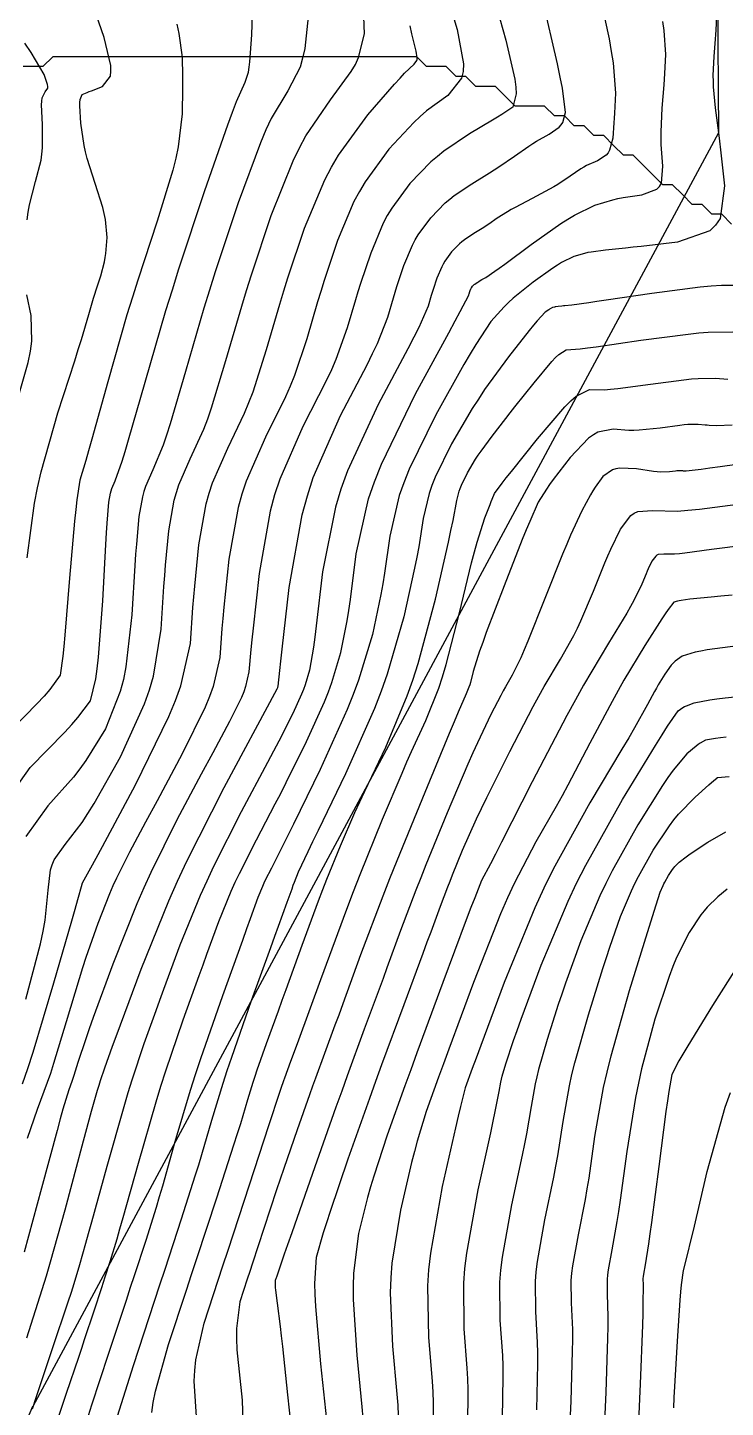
# Model space of a CAD drawing. Header units: metres. Extents: x 837475 to 838479, y 1189012 to 1191015.
# Drawn here: x 838094.4 to 838165.3, y 1190326.8 to 1190467 of the extents above; entities that cross this region are included whole.
import ezdxf

# ---------------------------------------------------------------- set-up
doc = ezdxf.new("R2010")
doc.units = ezdxf.units.M
doc.header["$LTSCALE"] = 0.3
for name, color, linetype in [('COTAS 10', 1, 'Continuous'), ('COTAS INT', 252, 'Continuous'), ('DRENAJE', 5, 'Continuous'), ('VIA1', 50, 'Continuous')]:
    doc.layers.add(name, color=color, linetype=linetype)

msp = doc.modelspace()

# ---------------------------------------------------------------- linework, layer by layer
at = {"layer": 'COTAS 10'}
for points in [[(838152.186, 1190471.558), (838153.438, 1190465.812), (838153.67, 1190464.526), (838153.851, 1190463.374), (838154.088, 1190460.316), (838153.992, 1190458.278), (838153.962, 1190457.768), (838153.932, 1190457.282), (838153.814, 1190455.723), (838153.5, 1190454.516), (838153.346, 1190454.252), (838153.162, 1190454.018), (838152.258, 1190453.425), (838151.165, 1190452.948), (838150.863, 1190452.787), (838150.561, 1190452.613), (838149.473, 1190451.88), (838148.22, 1190451.035), (838147.814, 1190450.79), (838147.383, 1190450.54), (838145.614, 1190449.601), (838143.896, 1190448.704), (838143.496, 1190448.48), (838143.13, 1190448.268), (838142.083, 1190447.593), (838141.215, 1190446.991), (838140.962, 1190446.824), (838140.702, 1190446.658), (838139.718, 1190446.06), (838138.748, 1190445.408), (838138.498, 1190445.208), (838138.256, 1190444.999), (838137.447, 1190444.174), (838136.759, 1190443.233), (838136.592, 1190442.95), (838136.436, 1190442.658), (838135.958, 1190441.525), (838135.572, 1190440.361), (838135.474, 1190440.05), (838135.379, 1190439.743), (838135.067, 1190438.675), (838134.111, 1190436.51), (838133.61, 1190435.512), (838133.006, 1190434.342), (838129.973, 1190428.675), (838126.855, 1190421.939), (838126.198, 1190420.094), (838125.63, 1190418.258), (838124.323, 1190411.7), (838123.681, 1190406.212), (838123.532, 1190405.05), (838123.395, 1190404.043), (838123.005, 1190401.7), (838122.557, 1190400.218), (838122.383, 1190399.754), (838122.188, 1190399.268), (838121.306, 1190397.318), (838119.882, 1190394.507), (838119.346, 1190393.477), (838118.748, 1190392.338), (838116.078, 1190387.318), (838113.253, 1190381.753), (838112.559, 1190380.271), (838111.902, 1190378.815), (838109.845, 1190373.767), (838108.181, 1190369.263), (838107.773, 1190368.15), (838107.386, 1190367.095), (838106.179, 1190363.767), (838104.956, 1190360.063), (838104.56, 1190358.771), (838104.14, 1190357.363), (838102.412, 1190351.317), (838100.84, 1190345.646), (838100.516, 1190344.475), (838100.241, 1190343.477), (838099.652, 1190341.317), (838099.06, 1190339.38), (838098.783, 1190338.524), (838098.457, 1190337.529), (838096.873, 1190332.779), (838095.211, 1190327.805), (838094.836, 1190326.668)], [(838094.17, 1190368.282), (838095.662, 1190373.929), (838095.94, 1190375.197), (838096.159, 1190376.336), (838096.463, 1190379.379), (838096.679, 1190381.43), (838096.843, 1190381.944), (838097.052, 1190382.434), (838098.182, 1190384.009), (838099.911, 1190386.239), (838100.497, 1190387.142), (838101.13, 1190388.169), (838103.806, 1190392.912), (838106.253, 1190398.276), (838106.742, 1190399.696), (838107.148, 1190401.087), (838107.935, 1190405.871), (838108.209, 1190410.202), (838108.292, 1190411.307), (838108.378, 1190412.371), (838108.717, 1190415.871), (838109.27, 1190418.955), (838109.491, 1190419.756), (838109.742, 1190420.534), (838110.894, 1190423.153), (838112.268, 1190426.189), (838112.658, 1190427.229), (838113.052, 1190428.357), (838114.513, 1190433.153), (838116.125, 1190438.674), (838116.615, 1190440.258), (838117.124, 1190441.867), (838119.117, 1190447.88), (838121.329, 1190453.436), (838121.975, 1190454.756), (838122.635, 1190455.983), (838125.141, 1190459.624), (838127.251, 1190462.491), (838127.662, 1190463.229), (838127.997, 1190463.942), (838128.583, 1190466.317), (838128.496, 1190468.931)], [(838094.309, 1190447.447), (838094.415, 1190448.226), (838094.542, 1190448.967), (838095.164, 1190451.328), (838095.729, 1190453.501), (838095.819, 1190454.124), (838095.88, 1190454.757), (838095.862, 1190457.119), (838095.781, 1190459.102), (838095.803, 1190459.495), (838095.845, 1190459.821), (838096.154, 1190460.438), (838096.403, 1190460.816), (838096.406, 1190460.993), (838096.38, 1190461.2), (838096.049, 1190462.206), (838094.734, 1190464.423), (838094.088, 1190465.394)], [(838092.935, 1190427.728), (838094.409, 1190432.944), (838094.641, 1190434.092), (838094.796, 1190435.112), (838094.717, 1190437.728), (838094.269, 1190439.821)], [(838111.547, 1190325.395), (838111.302, 1190329.498), (838111.358, 1190330.592), (838111.467, 1190331.667), (838112.305, 1190335.395), (838113.734, 1190339.744), (838114.215, 1190341.21), (838114.733, 1190342.79), (838116.911, 1190349.446), (838118.886, 1190355.48), (838119.276, 1190356.669), (838119.598, 1190357.648), (838120.195, 1190359.446), (838120.335, 1190359.842), (838120.369, 1190359.939), (838120.402, 1190360.03), (838120.504, 1190360.31), (838121.118, 1190361.991), (838121.473, 1190362.965), (838121.908, 1190364.159), (838124.147, 1190370.31), (838126.791, 1190377.423), (838127.481, 1190379.225), (838128.153, 1190380.954), (838130.428, 1190386.59), (838132.416, 1190391.263), (838132.907, 1190392.385), (838133.372, 1190393.432), (838134.84, 1190396.59), (838136.154, 1190399.895), (838136.522, 1190401.034), (838136.893, 1190402.27), (838138.25, 1190407.545), (838139.476, 1190412.616), (838139.764, 1190413.724), (838140.03, 1190414.703), (838140.806, 1190417.17), (838141.346, 1190418.54), (838141.462, 1190418.828), (838141.564, 1190419.076), (838141.816, 1190419.641), (838142.578, 1190420.683), (838143.002, 1190421.231), (838143.519, 1190421.891), (838146.157, 1190425.216), (838148.943, 1190428.45), (838149.554, 1190429.054), (838150.095, 1190429.531), (838151.469, 1190430.202), (838152.977, 1190430.193), (838153.602, 1190430.241), (838154.318, 1190430.312), (838157.653, 1190430.752), (838161.052, 1190431.202), (838161.808, 1190431.279), (838162.483, 1190431.336), (838164.25, 1190431.368), (838165.495, 1190431.266)], [(838165.957, 1190409.309), (838164.805, 1190409.206), (838163.821, 1190409.116), (838161.66, 1190408.907), (838160.759, 1190408.789), (838160.568, 1190408.756), (838160.403, 1190408.723), (838160.02, 1190408.607), (838159.437, 1190407.865), (838159.146, 1190407.438), (838158.799, 1190406.916), (838157.078, 1190404.229), (838154.952, 1190400.69), (838154.35, 1190399.63), (838153.742, 1190398.535), (838151.498, 1190394.291), (838149.264, 1190390.038), (838148.663, 1190388.937), (838148.069, 1190387.869), (838145.988, 1190384.291), (838143.783, 1190380.055), (838143.112, 1190378.573), (838142.414, 1190376.956), (838139.673, 1190370), (838137.163, 1190363.224), (838136.61, 1190361.721), (838136.119, 1190360.379), (838134.859, 1190356.882), (838133.935, 1190353.864), (838133.656, 1190352.824), (838133.366, 1190351.695), (838132.234, 1190346.882), (838131.384, 1190341.481), (838131.271, 1190339.982), (838131.212, 1190338.481), (838131.443, 1190333.046), (838131.891, 1190328.199), (838131.968, 1190327.068), (838132.025, 1190326.03)], [(838149.307, 1190321.839), (838149.597, 1190327.472), (838149.74, 1190332.566), (838149.749, 1190333.708), (838149.745, 1190334.735), (838149.621, 1190337.472), (838149.6, 1190339.732), (838149.661, 1190340.457), (838149.752, 1190341.225), (838150.321, 1190344.355), (838151.041, 1190347.964), (838151.227, 1190349.033), (838151.406, 1190350.133), (838152.007, 1190354.355), (838152.89, 1190359.317), (838153.248, 1190360.881), (838153.655, 1190362.529), (838155.533, 1190369.17), (838157.348, 1190375.072), (838157.715, 1190376.255), (838158.023, 1190377.241), (838158.648, 1190379.17), (838158.923, 1190379.825), (838159.01, 1190380.008), (838159.103, 1190380.192), (838159.479, 1190380.862), (838159.891, 1190381.48), (838160.007, 1190381.631), (838160.124, 1190381.773), (838160.55, 1190382.213), (838161.263, 1190382.756), (838161.559, 1190382.963), (838161.899, 1190383.194), (838163.485, 1190384.233), (838165.297, 1190385.293)]]:
    msp.add_lwpolyline(points, dxfattribs=at)
at = {"layer": 'COTAS INT'}
for points in [[(838136.846, 1190470.622), (838138.018, 1190466.757), (838138.667, 1190463.277), (838138.614, 1190462.509), (838138.461, 1190461.827), (838137.066, 1190460.073), (838134.898, 1190458.507), (838134.256, 1190457.942), (838133.596, 1190457.322), (838131.065, 1190454.61), (838128.655, 1190451.314), (838128.072, 1190450.325), (838127.525, 1190449.304), (838125.854, 1190445.338), (838124.503, 1190441.265), (838124.159, 1190440.175), (838123.827, 1190439.102), (838122.735, 1190435.362), (838121.476, 1190431.618), (838121.038, 1190430.543), (838120.563, 1190429.45), (838118.526, 1190425.362), (838116.566, 1190420.908), (838116.14, 1190419.585), (838115.763, 1190418.223), (838114.823, 1190412.979), (838114.306, 1190408.1), (838114.196, 1190406.969), (838114.101, 1190405.932), (838113.878, 1190402.979), (838113.216, 1190400.062), (838112.844, 1190399.048), (838112.391, 1190397.944), (838110.07, 1190393.213), (838107.51, 1190388.445), (838106.347, 1190386.277), (838104.703, 1190383.213), (838103.39, 1190380.573), (838103.039, 1190379.798), (838102.694, 1190379.004), (838101.491, 1190375.979), (838100.287, 1190372.53), (838099.941, 1190371.469), (838099.589, 1190370.362), (838098.272, 1190365.979), (838097, 1190361.765), (838096.677, 1190360.764), (838096.366, 1190359.835), (838095.348, 1190357.077), (838094.308, 1190354.15)], [(838091.299, 1190387.184), (838094.634, 1190391.832), (838098.129, 1190395.42), (838098.847, 1190396.2), (838099.457, 1190396.887), (838100.755, 1190398.594), (838101.305, 1190400.823), (838101.442, 1190401.839), (838101.573, 1190403.028), (838101.992, 1190408.764), (838102.316, 1190414.473), (838102.387, 1190415.645), (838102.45, 1190416.641), (838102.61, 1190418.764), (838102.776, 1190419.687), (838102.842, 1190419.927), (838102.917, 1190420.16), (838103.263, 1190420.944), (838103.972, 1190422.927), (838104.277, 1190423.916), (838104.629, 1190425.096), (838106.292, 1190430.944), (838108.424, 1190438.246), (838109.071, 1190440.342), (838109.744, 1190442.47), (838112.381, 1190450.422), (838114.71, 1190457.077), (838115.189, 1190458.387), (838115.595, 1190459.465), (838116.462, 1190461.434), (838116.809, 1190462.452), (838116.887, 1190462.93), (838116.958, 1190463.494), (838117.15, 1190466.24), (838117.252, 1190469.326)], [(838141.737, 1190470.038), (838142.947, 1190465.689), (838143.853, 1190461.727), (838143.963, 1190460.924), (838144.011, 1190460.25), (838143.672, 1190458.879), (838142.544, 1190458.135), (838142.094, 1190457.856), (838141.584, 1190457.546), (838139.248, 1190456.16), (838136.662, 1190454.421), (838135.994, 1190453.887), (838135.349, 1190453.33), (838133.193, 1190451.131), (838131.356, 1190448.62), (838130.912, 1190447.867), (838130.495, 1190447.088), (838129.222, 1190444.067), (838128.193, 1190440.964), (838127.93, 1190440.133), (838127.678, 1190439.315), (838126.846, 1190436.466), (838125.687, 1190433.249), (838125.229, 1190432.199), (838124.711, 1190431.08), (838122.341, 1190426.466), (838119.978, 1190421.095), (838119.464, 1190419.5), (838119.01, 1190417.857), (838117.877, 1190411.533), (838117.27, 1190405.965), (838117.149, 1190404.799), (838117.048, 1190403.797), (838116.85, 1190401.533), (838116.509, 1190400.032), (838116.318, 1190399.51), (838116.084, 1190398.942), (838114.89, 1190396.507), (838113.174, 1190393.31), (838112.011, 1190391.141), (838109.527, 1190386.507), (838106.868, 1190381.16), (838106.157, 1190379.591), (838105.457, 1190377.983), (838103.02, 1190371.856), (838101.036, 1190366.442), (838100.621, 1190365.284), (838100.265, 1190364.273), (838099.464, 1190361.856), (838099.069, 1190360.548), (838098.969, 1190360.237), (838098.872, 1190359.949), (838098.556, 1190359.093), (838097.954, 1190357.127), (838097.677, 1190356.139), (838097.352, 1190354.959), (838095.779, 1190349.093), (838094.005, 1190342.599)], [(838122.998, 1190469.332), (838122.526, 1190464.849), (838122.307, 1190463.843), (838122.05, 1190462.94), (838120.801, 1190460.529), (838119.115, 1190457.724), (838118.582, 1190456.572), (838118.019, 1190455.257), (838115.749, 1190449.151), (838113.434, 1190442.168), (838112.843, 1190440.3), (838112.274, 1190438.46), (838110.402, 1190432.049), (838108.841, 1190426.727), (838108.467, 1190425.573), (838108.12, 1190424.558), (838107.078, 1190422.049), (838106.33, 1190420.347), (838106.167, 1190419.842), (838106.023, 1190419.321), (838105.664, 1190417.317), (838105.414, 1190414.506), (838105.339, 1190413.476), (838105.262, 1190412.337), (838104.963, 1190407.317), (838104.36, 1190402.058), (838104.092, 1190400.768), (838103.779, 1190399.55), (838102.281, 1190395.753), (838100.293, 1190392.528), (838099.672, 1190391.671), (838099.02, 1190390.83), (838096.408, 1190387.92), (838094.175, 1190384.809)], [(838094.281, 1190333.888), (838095.857, 1190338.798), (838096.282, 1190340.202), (838096.7, 1190341.624), (838098.169, 1190346.919), (838099.453, 1190351.749), (838099.756, 1190352.878), (838100.036, 1190353.917), (838100.856, 1190356.919), (838101.469, 1190359.064), (838101.618, 1190359.564), (838101.759, 1190360.022), (838102.193, 1190361.337), (838102.988, 1190363.507), (838103.356, 1190364.505), (838103.789, 1190365.675), (838105.886, 1190371.337), (838108.714, 1190378.296), (838109.608, 1190380.285), (838110.55, 1190382.3), (838114.351, 1190389.802), (838119.711, 1190399.802), (838119.778, 1190399.94), (838119.792, 1190399.972), (838119.802, 1190400.002), (838119.822, 1190400.087), (838119.994, 1190401.661), (838120.101, 1190402.63), (838120.234, 1190403.83), (838120.93, 1190410.087), (838122.257, 1190417.491), (838122.788, 1190419.414), (838123.391, 1190421.282), (838126.157, 1190427.57), (838128.858, 1190432.711), (838129.419, 1190433.856), (838129.899, 1190434.879), (838130.956, 1190437.57), (838131.528, 1190439.529), (838131.702, 1190440.092), (838131.883, 1190440.663), (838132.59, 1190442.796), (838133.466, 1190444.873), (838133.752, 1190445.409), (838134.058, 1190445.926), (838135.32, 1190447.653), (838136.802, 1190449.165), (838137.246, 1190449.547), (838137.705, 1190449.914), (838139.483, 1190451.11), (838141.288, 1190452.207), (838141.763, 1190452.511), (838142.228, 1190452.816), (838143.819, 1190453.92), (838145.29, 1190454.933), (838145.679, 1190455.181), (838146.059, 1190455.414), (838147.368, 1190456.137), (838148.388, 1190456.86), (838148.587, 1190457.094), (838148.749, 1190457.341), (838149.031, 1190458.355), (838148.697, 1190460.797), (838148.47, 1190461.944), (838148.186, 1190463.297), (838146.673, 1190469.885)], [(838094.329, 1190413.113), (838095.07, 1190418.653), (838095.384, 1190420.239), (838095.745, 1190421.847), (838097.441, 1190427.842), (838099.145, 1190433.113), (838099.51, 1190434.264), (838099.829, 1190435.281), (838100.599, 1190437.842), (838101.069, 1190439.47), (838101.199, 1190439.899), (838101.329, 1190440.318), (838101.8, 1190441.753), (838102.184, 1190443.184), (838102.259, 1190443.6), (838102.321, 1190444.025), (838102.435, 1190445.634), (838102.268, 1190447.49), (838102.153, 1190448.071), (838102.008, 1190448.68), (838101.235, 1190451.123), (838100.421, 1190453.664), (838100.25, 1190454.335), (838100.102, 1190454.993), (838099.764, 1190457.253), (838099.676, 1190459.022), (838099.685, 1190459.37), (838099.71, 1190459.657), (838099.921, 1190460.182), (838100.42, 1190460.378), (838100.627, 1190460.458), (838100.863, 1190460.549), (838101.961, 1190460.969), (838102.775, 1190462.033), (838102.833, 1190462.531), (838102.817, 1190463.116), (838102.151, 1190465.961), (838101.075, 1190469.081)], [(838109.51, 1190467.296), (838109.719, 1190466.365), (838110.078, 1190463.943), (838110.107, 1190462.038), (838110.109, 1190461.434), (838110.108, 1190460.796), (838110.081, 1190458.213), (838109.659, 1190454.838), (838109.409, 1190453.701), (838109.102, 1190452.476), (838107.512, 1190447.318), (838105.548, 1190441.328), (838105.005, 1190439.578), (838104.461, 1190437.788), (838102.501, 1190430.993), (838100.876, 1190425.168), (838100.544, 1190423.99), (838100.264, 1190423), (838099.676, 1190420.993), (838099.361, 1190418.994), (838099.253, 1190418.009), (838099.135, 1190416.837), (838098.632, 1190411.044), (838098.142, 1190405.268), (838098.032, 1190404.106), (838097.934, 1190403.134), (838097.675, 1190401.201), (838096.628, 1190399.746), (838096.034, 1190399.074), (838095.306, 1190398.285), (838091.58, 1190394.465)], [(838097.2, 1190324.919), (838098.331, 1190328.299), (838099.552, 1190331.94), (838099.86, 1190332.862), (838100.155, 1190333.747), (838101.109, 1190336.63), (838101.891, 1190339.005), (838102.076, 1190339.57), (838102.248, 1190340.094), (838102.758, 1190341.649), (838103.454, 1190343.968), (838103.743, 1190344.973), (838104.074, 1190346.136), (838105.618, 1190351.649), (838107.42, 1190357.859), (838107.915, 1190359.461), (838108.407, 1190361.013), (838110.166, 1190366.197), (838111.785, 1190370.683), (838112.189, 1190371.795), (838112.574, 1190372.851), (838113.804, 1190376.197), (838115.059, 1190379.277), (838115.46, 1190380.165), (838115.884, 1190381.07), (838117.607, 1190384.465), (838119.527, 1190388.126), (838120.075, 1190389.198), (838120.631, 1190390.294), (838122.694, 1190394.465), (838124.516, 1190398.489), (838124.919, 1190399.493), (838125.277, 1190400.45), (838126.203, 1190403.508), (838126.826, 1190406.713), (838126.993, 1190407.762), (838127.159, 1190408.882), (838127.739, 1190413.508), (838129.011, 1190419.096), (838129.613, 1190420.822), (838130.323, 1190422.625), (838133.789, 1190429.779), (838137.154, 1190435.972), (838137.8, 1190437.169), (838138.322, 1190438.141), (838139.178, 1190439.779), (838139.23, 1190439.957), (838139.246, 1190440.008), (838139.262, 1190440.06), (838139.326, 1190440.254), (838139.406, 1190440.443), (838139.432, 1190440.492), (838139.46, 1190440.539), (838139.575, 1190440.696), (838139.709, 1190440.833), (838139.75, 1190440.868), (838139.791, 1190440.901), (838139.953, 1190441.01), (838140.117, 1190441.11), (838140.16, 1190441.137), (838140.203, 1190441.165), (838140.347, 1190441.265), (838140.522, 1190441.378), (838140.583, 1190441.413), (838140.649, 1190441.451), (838140.936, 1190441.6), (838141.838, 1190442.212), (838142.292, 1190442.541), (838142.836, 1190442.939), (838145.539, 1190444.951), (838148.527, 1190447.057), (838149.251, 1190447.514), (838149.93, 1190447.917), (838152.007, 1190448.917), (838153.823, 1190449.471), (838154.338, 1190449.593), (838154.858, 1190449.701), (838156.779, 1190449.976), (838158.296, 1190450.538), (838158.562, 1190450.827), (838158.761, 1190451.173), (838158.92, 1190452.905), (838158.74, 1190455.089), (838158.725, 1190455.721), (838158.725, 1190456.364), (838158.849, 1190458.785), (838159.042, 1190461.137), (838159.085, 1190461.737), (838159.123, 1190462.315), (838159.224, 1190464.218), (838159.034, 1190466.669), (838158.889, 1190467.593)], [(838164.36, 1190468.119), (838164.284, 1190466.687), (838164.255, 1190466.252), (838164.223, 1190465.8), (838164.078, 1190464.03), (838164, 1190462.088), (838164.01, 1190461.529), (838164.034, 1190460.96), (838164.234, 1190458.827), (838164.554, 1190456.276), (838164.653, 1190455.444), (838164.758, 1190454.557), (838165.175, 1190450.898), (838164.714, 1190447.576), (838164.265, 1190446.9), (838163.676, 1190446.331), (838160.39, 1190445.159), (838156.714, 1190444.744), (838155.881, 1190444.652), (838155.127, 1190444.57), (838153.067, 1190444.359), (838151.637, 1190444.172), (838151.28, 1190444.106), (838150.94, 1190444.033), (838149.85, 1190443.72), (838148.622, 1190443.105), (838148.195, 1190442.843), (838147.729, 1190442.54), (838145.729, 1190441.115), (838143.703, 1190439.477), (838143.219, 1190439.04), (838142.77, 1190438.611), (838141.43, 1190437.121), (838139.891, 1190434.79), (838139.317, 1190433.83), (838138.678, 1190432.734), (838135.838, 1190427.64), (838133.136, 1190422.11), (838132.586, 1190420.739), (838132.121, 1190419.438), (838131.154, 1190415.316), (838130.637, 1190411.551), (838130.455, 1190410.475), (838130.256, 1190409.383), (838129.4, 1190405.316), (838127.997, 1190400.682), (838127.454, 1190399.232), (838126.844, 1190397.71), (838124.083, 1190391.612), (838121.379, 1190386.082), (838120.805, 1190384.918), (838120.306, 1190383.913), (838119.136, 1190381.612), (838118.514, 1190380.386), (838118.361, 1190380.06), (838118.216, 1190379.739), (838117.763, 1190378.627), (838116.967, 1190376.439), (838116.606, 1190375.44), (838116.184, 1190374.271), (838114.152, 1190368.627), (838111.935, 1190362.243), (838111.396, 1190360.608), (838110.889, 1190359.029), (838109.329, 1190353.804), (838108.054, 1190349.318), (838107.727, 1190348.206), (838107.411, 1190347.15), (838106.364, 1190343.804), (838105.188, 1190340.216), (838104.791, 1190339.007), (838104.363, 1190337.705), (838102.56, 1190332.225), (838100.862, 1190327.072), (838100.5, 1190325.977)], [(838093.854, 1190359.698), (838094.374, 1190361.255), (838094.916, 1190362.929), (838097.038, 1190369.958), (838098.85, 1190376.24), (838099.196, 1190377.444), (838099.474, 1190378.415), (838099.914, 1190379.985), (838099.919, 1190380.035), (838099.923, 1190380.047), (838099.928, 1190380.059), (838099.956, 1190380.098), (838100.801, 1190381.648), (838101.322, 1190382.613), (838101.967, 1190383.811), (838105.332, 1190390.071), (838108.727, 1190397.003), (838109.391, 1190398.624), (838109.936, 1190400.116), (838110.907, 1190404.425), (838111.155, 1190408.067), (838111.244, 1190409.138), (838111.342, 1190410.235), (838111.77, 1190414.425), (838112.516, 1190418.589), (838112.815, 1190419.671), (838113.154, 1190420.721), (838114.71, 1190424.257), (838116.415, 1190427.819), (838116.848, 1190428.886), (838117.264, 1190429.988), (838118.624, 1190434.257), (838119.976, 1190438.888), (838120.387, 1190440.217), (838120.813, 1190441.566), (838122.486, 1190446.609), (838124.555, 1190451.519), (838125.232, 1190452.784), (838125.954, 1190454.008), (838128.938, 1190458.089), (838131.654, 1190461.202), (838132.206, 1190461.816), (838132.673, 1190462.323), (838133.64, 1190463.259), (838133.914, 1190463.605), (838133.944, 1190463.739), (838133.955, 1190463.89), (838133.827, 1190464.575), (838133.403, 1190466.318), (838133.227, 1190467.137)], [(838167.769, 1190440.783), (838164.855, 1190440.771), (838163.821, 1190440.697), (838162.688, 1190440.593), (838157.775, 1190439.964), (838153.15, 1190439.28), (838152.198, 1190439.142), (838151.389, 1190439.026), (838149.655, 1190438.79), (838148.954, 1190438.71), (838148.797, 1190438.693), (838148.655, 1190438.678), (838148.274, 1190438.638), (838148.017, 1190438.605), (838147.952, 1190438.593), (838147.891, 1190438.58), (838147.694, 1190438.523), (838147.473, 1190438.412), (838147.396, 1190438.365), (838147.312, 1190438.311), (838146.951, 1190438.054), (838146.132, 1190437.174), (838145.759, 1190436.727), (838145.322, 1190436.191), (838143.217, 1190433.523), (838140.799, 1190430.195), (838140.165, 1190429.244), (838139.547, 1190428.279), (838137.445, 1190424.69), (838135.786, 1190421.295), (838135.448, 1190420.454), (838135.163, 1190419.655), (838134.57, 1190417.125), (838134.115, 1190414.221), (838133.916, 1190413.187), (838133.687, 1190412.053), (838132.597, 1190407.125), (838130.898, 1190401.285), (838130.284, 1190399.576), (838129.608, 1190397.826), (838126.649, 1190391.177), (838123.869, 1190385.44), (838123.305, 1190384.266), (838122.831, 1190383.272), (838121.863, 1190381.177), (838121.448, 1190380.147), (838121.323, 1190379.824), (838121.193, 1190379.483), (838120.686, 1190378.117), (838119.806, 1190375.686), (838119.442, 1190374.675), (838119.025, 1190373.518), (838117.082, 1190368.117), (838115.072, 1190362.385), (838114.612, 1190361.019), (838114.195, 1190359.749), (838113.041, 1190355.959), (838112.035, 1190352.5), (838111.712, 1190351.439), (838111.369, 1190350.332), (838109.969, 1190345.959), (838108.291, 1190340.837), (838107.773, 1190339.257), (838107.231, 1190337.608), (838105.08, 1190331.07), (838103.252, 1190325.282)], [(838106.975, 1190326.306), (838107.135, 1190327.349), (838107.359, 1190328.474), (838108.693, 1190333.232), (838110.503, 1190338.739), (838111.027, 1190340.337), (838111.562, 1190341.966), (838113.575, 1190348.114), (838115.326, 1190353.514), (838115.696, 1190354.671), (838116.015, 1190355.682), (838116.752, 1190358.114), (838117.291, 1190359.883), (838117.486, 1190360.476), (838117.7, 1190361.113), (838118.638, 1190363.788), (838119.843, 1190367.126), (838120.225, 1190368.182), (838120.628, 1190369.295), (838122.262, 1190373.788), (838123.935, 1190378.296), (838124.363, 1190379.418), (838124.777, 1190380.485), (838126.145, 1190383.884), (838127.623, 1190387.267), (838128.106, 1190388.325), (838128.621, 1190389.436), (838130.745, 1190393.884), (838132.938, 1190399.106), (838133.496, 1190400.704), (838134.033, 1190402.369), (838135.794, 1190408.933), (838137.117, 1190414.723), (838137.378, 1190415.9), (838137.592, 1190416.891), (838137.985, 1190418.933), (838138.205, 1190419.872), (838138.311, 1190420.168), (838138.436, 1190420.481), (838139.052, 1190421.74), (838139.887, 1190423.144), (838140.152, 1190423.546), (838140.43, 1190423.955), (838141.555, 1190425.483), (838142.952, 1190427.268), (838143.403, 1190427.839), (838143.881, 1190428.443), (838145.838, 1190430.903), (838147.636, 1190433.042), (838148.014, 1190433.445), (838148.34, 1190433.765), (838149.082, 1190434.235), (838150.492, 1190434.342), (838151.239, 1190434.434), (838152.14, 1190434.552), (838156.682, 1190435.204), (838161.488, 1190435.841), (838162.556, 1190435.95), (838163.511, 1190436.03), (838166.009, 1190436.075)], [(838165.941, 1190426.602), (838164.362, 1190426.508), (838163.626, 1190426.568), (838163.423, 1190426.584), (838163.22, 1190426.601), (838162.49, 1190426.661), (838161.455, 1190426.642), (838161.059, 1190426.609), (838160.617, 1190426.564), (838158.625, 1190426.3), (838156.495, 1190426.071), (838155.965, 1190426.048), (838155.461, 1190426.043), (838153.856, 1190426.169), (838152.312, 1190425.875), (838151.846, 1190425.604), (838151.364, 1190425.251), (838149.482, 1190423.295), (838147.775, 1190421.084), (838147.403, 1190420.572), (838147.073, 1190420.102), (838146.244, 1190418.766), (838145.38, 1190416.821), (838145.028, 1190415.968), (838144.627, 1190414.978), (838142.773, 1190410.267), (838140.971, 1190405.523), (838140.603, 1190404.513), (838140.292, 1190403.634), (838139.639, 1190401.557), (838139.359, 1190400.468), (838139.282, 1190400.213), (838139.206, 1190399.978), (838138.935, 1190399.296), (838138.124, 1190397.428), (838137.708, 1190396.445), (838137.208, 1190395.259), (838134.71, 1190389.296), (838131.862, 1190382.335), (838131.142, 1190380.521), (838130.451, 1190378.756), (838128.202, 1190372.788), (838126.389, 1190367.818), (838125.973, 1190366.682), (838125.595, 1190365.65), (838124.539, 1190362.788), (838123.617, 1190360.267), (838123.323, 1190359.45), (838123.013, 1190358.581), (838121.751, 1190355.011), (838120.397, 1190351.101), (838120.028, 1190350.017), (838119.662, 1190348.932), (838118.361, 1190345.011), (838117.206, 1190341.48), (838116.931, 1190340.642), (838116.676, 1190339.864), (838115.918, 1190337.557), (838115.574, 1190334.859), (838115.58, 1190333.835), (838115.63, 1190332.691), (838116.176, 1190327.557), (838116.322, 1190321.999)], [(838170.285, 1190423.145), (838164.745, 1190422.356), (838163.669, 1190422.207), (838162.792, 1190422.088), (838161.279, 1190421.909), (838161.063, 1190421.926), (838161.004, 1190421.931), (838160.944, 1190421.936), (838160.73, 1190421.954), (838160.427, 1190421.948), (838160.311, 1190421.938), (838160.181, 1190421.925), (838159.597, 1190421.848), (838158.672, 1190421.831), (838158.328, 1190421.856), (838157.945, 1190421.894), (838156.243, 1190422.137), (838154.529, 1190422.219), (838154.138, 1190422.155), (838153.784, 1190422.053), (838152.808, 1190421.373), (838152.031, 1190420.277), (838151.803, 1190419.913), (838151.568, 1190419.522), (838150.673, 1190417.891), (838149.53, 1190415.431), (838149.14, 1190414.518), (838148.718, 1190413.503), (838146.926, 1190409), (838145.2, 1190404.665), (838144.82, 1190403.757), (838144.482, 1190402.975), (838143.611, 1190401.206), (838142.914, 1190400.018), (838142.685, 1190399.603), (838142.44, 1190399.151), (838141.426, 1190397.208), (838140.066, 1190394.344), (838139.604, 1190393.311), (838139.104, 1190392.175), (838136.99, 1190387.208), (838134.83, 1190381.942), (838134.301, 1190380.618), (838133.803, 1190379.353), (838132.256, 1190375.266), (838130.87, 1190371.478), (838130.474, 1190370.4), (838130.072, 1190369.309), (838128.574, 1190365.266), (838126.833, 1190360.505), (838126.278, 1190358.961), (838125.691, 1190357.319), (838123.307, 1190350.576), (838121.195, 1190344.553), (838120.78, 1190343.365), (838120.437, 1190342.385), (838119.811, 1190340.576), (838119.679, 1190340.17), (838119.647, 1190340.074), (838119.618, 1190339.984), (838119.53, 1190339.719), (838119.515, 1190339.235), (838119.531, 1190339.008), (838119.556, 1190338.741), (838119.719, 1190337.438), (838120.015, 1190335.055), (838120.125, 1190334.106), (838120.245, 1190333.032), (838120.779, 1190328.109), (838121.267, 1190323.433)], [(838124.749, 1190325.584), (838124.172, 1190331.275), (838123.659, 1190337.09), (838123.593, 1190338.34), (838123.559, 1190339.434), (838123.709, 1190342.086), (838124.427, 1190344.614), (838124.751, 1190345.629), (838125.13, 1190346.782), (838126.95, 1190352.086), (838129.141, 1190358.258), (838129.753, 1190359.958), (838130.368, 1190361.654), (838132.609, 1190367.745), (838134.549, 1190372.968), (838134.975, 1190374.117), (838135.352, 1190375.137), (838136.311, 1190377.745), (838137.048, 1190379.692), (838137.285, 1190380.295), (838137.537, 1190380.925), (838138.566, 1190383.434), (838139.983, 1190386.604), (838140.48, 1190387.651), (838141.021, 1190388.772), (838143.353, 1190393.434), (838145.738, 1190398.004), (838146.314, 1190399.067), (838146.852, 1190400.043), (838148.492, 1190402.835), (838149.857, 1190405.24), (838150.224, 1190405.972), (838150.585, 1190406.732), (838151.846, 1190409.715), (838153.015, 1190412.612), (838153.318, 1190413.318), (838153.611, 1190413.983), (838154.595, 1190416.037), (838155.655, 1190417.412), (838155.997, 1190417.649), (838156.359, 1190417.822), (838157.843, 1190417.927), (838160.398, 1190417.871), (838161.436, 1190417.944), (838162.618, 1190418.054), (838168.081, 1190418.769)], [(838167.331, 1190414.413), (838163.837, 1190413.946), (838161.151, 1190413.581), (838160.587, 1190413.522), (838160.101, 1190413.48), (838158.992, 1190413.476), (838158.441, 1190413.437), (838158.307, 1190413.373), (838158.18, 1190413.285), (838157.787, 1190412.775), (838157.422, 1190412.012), (838157.313, 1190411.766), (838157.201, 1190411.504), (838156.767, 1190410.429), (838155.969, 1190408.799), (838155.627, 1190408.187), (838155.233, 1190407.505), (838153.372, 1190404.464), (838150.845, 1190400.173), (838150.031, 1190398.705), (838149.167, 1190397.114), (838145.634, 1190390.354), (838142.499, 1190384.225), (838141.886, 1190383.031), (838141.385, 1190382.056), (838140.494, 1190380.354), (838139.789, 1190378.598), (838139.404, 1190377.589), (838138.936, 1190376.353), (838136.56, 1190370), (838133.921, 1190362.856), (838133.286, 1190361.121), (838132.694, 1190359.492), (838130.905, 1190354.484), (838129.533, 1190350.323), (838129.203, 1190349.227), (838128.896, 1190348.155), (838127.972, 1190344.484), (838127.471, 1190340.458), (838127.432, 1190339.161), (838127.436, 1190337.786), (838127.808, 1190332.16), (838128.32, 1190326.891), (838128.412, 1190325.74)], [(838166.515, 1190404.169), (838163.415, 1190403.761), (838162.759, 1190403.648), (838162.191, 1190403.536), (838160.872, 1190403.135), (838160.146, 1190402.612), (838159.951, 1190402.424), (838159.76, 1190402.217), (838159.093, 1190401.312), (838158.433, 1190400.214), (838158.247, 1190399.885), (838158.058, 1190399.545), (838157.361, 1190398.228), (838156.029, 1190395.851), (838155.439, 1190394.843), (838154.754, 1190393.682), (838151.481, 1190388.228), (838147.777, 1190381.513), (838146.82, 1190379.557), (838145.892, 1190377.56), (838142.786, 1190370), (838140.404, 1190363.591), (838139.933, 1190362.32), (838139.543, 1190361.267), (838138.814, 1190359.281), (838138.338, 1190357.404), (838138.108, 1190356.421), (838137.836, 1190355.236), (838136.497, 1190349.281), (838135.296, 1190342.505), (838135.111, 1190340.803), (838134.989, 1190339.176), (838135.079, 1190333.931), (838135.461, 1190329.506), (838135.524, 1190328.396), (838135.568, 1190327.337), (838135.57, 1190323.931)], [(838139.077, 1190324.816), (838139.111, 1190328.645), (838139.08, 1190329.724), (838139.032, 1190330.813), (838138.714, 1190334.816), (838138.672, 1190339.451), (838138.797, 1190340.937), (838138.983, 1190342.512), (838140.149, 1190348.932), (838141.421, 1190354.721), (838141.673, 1190355.898), (838141.882, 1190356.89), (838142.272, 1190358.932), (838142.439, 1190359.871), (838142.506, 1190360.167), (838142.583, 1190360.478), (838142.939, 1190361.735), (838143.744, 1190364.095), (838144.106, 1190365.102), (838144.526, 1190366.263), (838146.544, 1190371.735), (838149.276, 1190378.257), (838150.148, 1190380.08), (838151.069, 1190381.91), (838154.809, 1190388.584), (838158.152, 1190394.056), (838158.822, 1190395.129), (838159.381, 1190396.01), (838160.479, 1190397.594), (838160.951, 1190397.917), (838161.116, 1190398.003), (838161.296, 1190398.088), (838162.071, 1190398.382), (838163.687, 1190398.696), (838164.398, 1190398.793), (838165.222, 1190398.895), (838169.151, 1190399.298)], [(838165.325, 1190394.899), (838164.751, 1190394.833), (838164.265, 1190394.773), (838163.251, 1190394.597), (838162.696, 1190394.3), (838162.499, 1190394.162), (838162.283, 1190394.001), (838161.349, 1190393.218), (838159.942, 1190391.542), (838159.429, 1190390.817), (838158.861, 1190389.979), (838156.366, 1190386.01), (838153.747, 1190381.338), (838153.102, 1190380.056), (838152.492, 1190378.779), (838150.579, 1190374.213), (838149.025, 1190369.922), (838148.642, 1190368.82), (838148.279, 1190367.754), (838147.137, 1190364.213), (838146.274, 1190361.162), (838146.087, 1190360.405), (838145.923, 1190359.686), (838145.517, 1190357.407), (838145.057, 1190354.637), (838144.858, 1190353.61), (838144.628, 1190352.469), (838143.54, 1190347.407), (838142.573, 1190342.083), (838142.419, 1190340.777), (838142.314, 1190339.545), (838142.35, 1190335.702), (838142.603, 1190332.12), (838142.637, 1190331.052), (838142.654, 1190329.952), (838142.584, 1190325.702)], [(838146.091, 1190326.587), (838146.197, 1190331.259), (838146.193, 1190332.38), (838146.174, 1190333.427), (838145.985, 1190336.587), (838145.957, 1190339.638), (838146.04, 1190340.617), (838146.162, 1190341.654), (838146.93, 1190345.881), (838147.834, 1190350.217), (838148.042, 1190351.322), (838148.231, 1190352.385), (838148.762, 1190355.881), (838149.406, 1190359.501), (838149.667, 1190360.643), (838149.964, 1190361.845), (838151.335, 1190366.691), (838152.813, 1190371.413), (838153.179, 1190372.537), (838153.524, 1190373.582), (838154.614, 1190376.691), (838155.707, 1190379.302), (838156.056, 1190380.032), (838156.425, 1190380.765), (838157.922, 1190383.436), (838159.567, 1190385.899), (838160.029, 1190386.501), (838160.493, 1190387.067), (838162.194, 1190388.821), (838163.579, 1190390.05), (838163.845, 1190390.286), (838164.06, 1190390.476), (838164.411, 1190390.784), (838164.429, 1190390.795), (838164.433, 1190390.797), (838164.438, 1190390.8), (838164.454, 1190390.806), (838165.657, 1190390.896)], [(838165.451, 1190379.457), (838164.495, 1190378.704), (838163.409, 1190377.632), (838163.095, 1190377.256), (838162.776, 1190376.845), (838161.577, 1190375.075), (838160.29, 1190372.511), (838159.915, 1190371.599), (838159.532, 1190370.6), (838158.083, 1190366.264), (838156.735, 1190361.219), (838156.416, 1190359.773), (838156.121, 1190358.306), (838155.253, 1190352.83), (838154.581, 1190347.88), (838154.411, 1190346.745), (838154.247, 1190345.712), (838153.711, 1190342.83), (838153.341, 1190340.796), (838153.283, 1190340.297), (838153.243, 1190339.826), (838153.256, 1190338.358), (838153.316, 1190336.042), (838153.305, 1190335.037), (838153.283, 1190333.873), (838153.104, 1190328.358), (838152.826, 1190322.468)], [(838166.594, 1190371.814), (838163.949, 1190367.67), (838161.431, 1190363.554), (838160.938, 1190362.725), (838160.532, 1190362.031), (838159.802, 1190360.646), (838159.508, 1190358.906), (838159.377, 1190357.988), (838159.225, 1190356.88), (838158.498, 1190351.304), (838157.756, 1190345.628), (838157.595, 1190344.457), (838157.454, 1190343.459), (838157.101, 1190341.304), (838156.931, 1190340.367), (838156.904, 1190340.137), (838156.885, 1190339.92), (838156.892, 1190339.243), (838156.887, 1190337.349), (838156.862, 1190336.365), (838156.826, 1190335.181), (838156.611, 1190329.243), (838156.346, 1190323.097)], [(838160.009, 1190326.783), (838160.063, 1190327.833), (838160.123, 1190328.952), (838160.391, 1190333.556), (838160.673, 1190337.726), (838160.742, 1190338.571), (838160.808, 1190339.281), (838161.015, 1190340.728), (838161.495, 1190342.619), (838161.732, 1190343.609), (838162.016, 1190344.802), (838163.418, 1190350.796), (838165.226, 1190357.312), (838165.765, 1190358.833)]]:
    msp.add_lwpolyline(points, dxfattribs=at)
at = {"layer": 'DRENAJE'}
msp.add_polyline3d([(838165.89079, 1190447.00175, 0), (838164.89113, 1190448.00142, 0), (838163.89146, 1190448.00142, 0), (838162.8918, 1190449.00108, 0), (838161.89214, 1190449.00108, 0), (838160.89248, 1190450.00074, 0), (838159.89281, 1190451.0004, 0), (838158.89315, 1190451.0004, 0), (838157.89349, 1190452.00007, 0), (838156.89382, 1190452.99973, 0), (838155.89416, 1190453.99939, 0), (838154.8945, 1190453.99939, 0), (838153.89484, 1190454.99906, 0), (838152.89517, 1190455.99872, 0), (838151.89551, 1190455.99872, 0), (838150.89585, 1190456.99838, 0), (838149.89618, 1190456.99838, 0), (838148.89652, 1190457.99805, 0), (838147.89686, 1190457.99805, 0), (838146.89719, 1190458.99771, 0), (838145.89753, 1190458.99771, 0), (838144.89787, 1190458.99771, 0), (838143.89821, 1190458.99771, 0), (838142.89854, 1190459.99737, 0), (838141.89888, 1190460.99703, 0), (838140.89922, 1190460.99703, 0), (838139.89955, 1190460.99703, 0), (838138.89989, 1190461.9967, 0), (838137.90023, 1190461.9967, 0), (838136.90057, 1190462.99636, 0), (838135.9009, 1190462.99636, 0), (838134.90124, 1190462.99636, 0), (838133.90158, 1190463.99602, 0), (838132.90191, 1190463.99602, 0), (838131.90225, 1190463.99602, 0), (838130.90259, 1190463.99602, 0), (838129.90293, 1190463.99602, 0), (838128.90326, 1190463.99602, 0), (838127.9036, 1190463.99602, 0), (838126.90394, 1190463.99602, 0), (838125.90427, 1190463.99602, 0), (838124.90461, 1190463.99602, 0), (838123.90495, 1190463.99602, 0), (838122.90528, 1190463.99602, 0), (838121.90562, 1190463.99602, 0), (838120.90596, 1190463.99602, 0), (838119.9063, 1190463.99602, 0), (838118.90663, 1190463.99602, 0), (838117.90697, 1190463.99602, 0), (838116.90731, 1190463.99602, 0), (838115.90764, 1190463.99602, 0), (838114.90798, 1190463.99602, 0), (838113.90832, 1190463.99602, 0), (838112.90866, 1190463.99602, 0), (838111.90899, 1190463.99602, 0), (838110.90933, 1190463.99602, 0), (838109.90967, 1190463.99602, 0), (838108.91, 1190463.99602, 0), (838107.91034, 1190463.99602, 0), (838106.91068, 1190463.99602, 0), (838105.91102, 1190463.99602, 0), (838104.91135, 1190463.99602, 0), (838103.91169, 1190463.99602, 0), (838102.91203, 1190463.99602, 0), (838101.91236, 1190463.99602, 0), (838100.9127, 1190463.99602, 0), (838099.91304, 1190463.99602, 0), (838098.91338, 1190463.99602, 0), (838097.91371, 1190463.99602, 0), (838096.91405, 1190463.99602, 0), (838095.91439, 1190462.99636, 0), (838094.91472, 1190462.99636, 0), (838093.91506, 1190462.99636, 0)], dxfattribs=at)
at = {"layer": 'VIA1'}
for p, q in [((838163.40926, 1190597.43774), (838164.554, 1190456.276)), ((838164.554, 1190456.276), (838094.87832, 1190326.92425))]:
    msp.add_line(p, q, dxfattribs=at)
msp.add_arc((838139.02456, 1190308.52613), 47.86046, 157.3708268, 209.7076337, dxfattribs=at)

doc.saveas('drawing.dxf')
